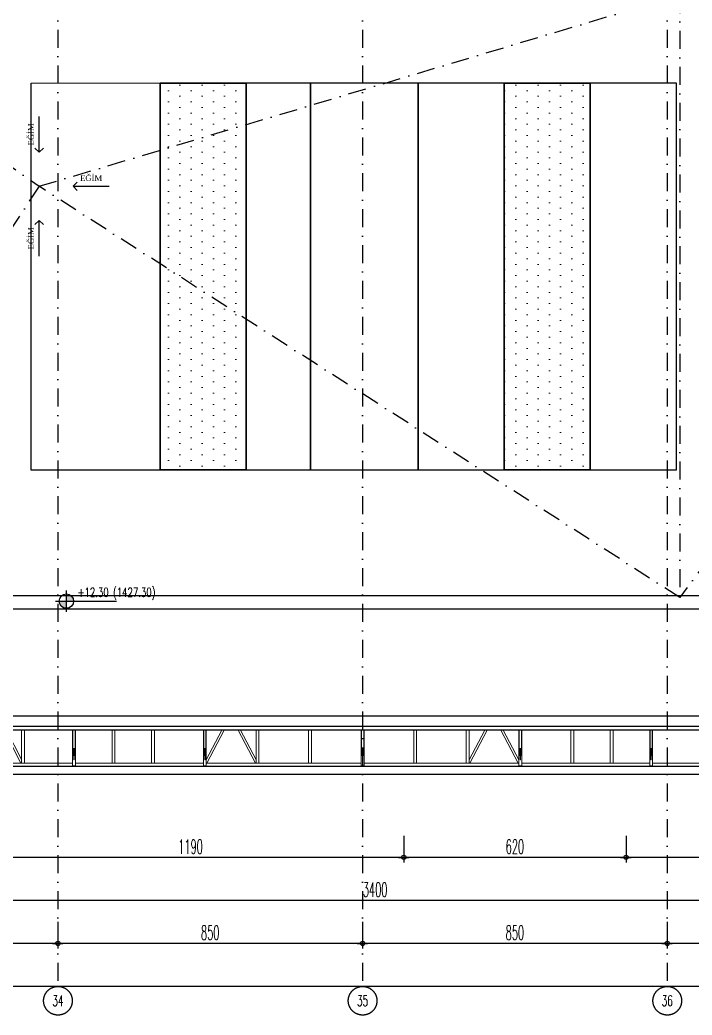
# Model space of a CAD drawing. Header units: millimetres. Extents: x -2755 to 27598, y -1135 to 13405.
# Drawn here: x 16409 to 18284, y -1135 to 1641 of the extents above; entities that cross this region are included whole.
import ezdxf
from ezdxf.enums import TextEntityAlignment as Align
from ezdxf.xclip import XClip

# ---------------------------------------------------------------- set-up
doc = ezdxf.new("R2010")
doc.units = ezdxf.units.MM
doc.header["$LTSCALE"] = 100
doc.linetypes.add('DASHDOT', pattern=[1, 0.5, -0.25, 0, -0.25])
doc.linetypes.add('DASHDOT2', pattern=[0.5, 0.25, -0.125, 0, -0.125])
doc.layers.add('AKS', color=7, linetype='DASHDOT2', transparency=0.8)
for name, color, linetype in [('GOR', 7, 'Continuous'), ('KOLON', 7, 'Continuous'), ('KOT', 7, 'Continuous'), ('OK', 7, 'Continuous'), ('OLCU DIS', 7, 'Continuous'), ('PEYZAJ', 7, 'Continuous')]:
    doc.layers.add(name, color=color, linetype=linetype)
doc.styles.add('olcu', font='romans.shx', dxfattribs={"width": 0.5})
doc.styles.add('YAZI', font='times.ttf')
doc.dimstyles.new('1-200', dxfattribs={"dimtxt": 40, "dimasz": 2, "dimexe": 0, "dimexo": 0, "dimgap": 10, "dimtad": 1, "dimdec": 4, "dimrnd": 0.1, "dimzin": 9, "dimdsep": 46, "dimtxsty": 'olcu', "dimblk1": 'SOL', "dimblk2": 'SAG', "dimsah": 1, "dimcen": 0, "dimse1": 1, "dimse2": 1, "dimclre": 13, "dimadec": 0, "dimazin": 0, "dimtfac": 1, "dimtdec": 4, "dimtix": 1, "dimtmove": 2, "dimatfit": 2, "dimldrblk": 'SOL', "dimfxl": 0, "dimtolj": 1, "dimarcsym": 0})
pattern_1 = [(90, (-20, 71302.746), (-31.25, 15.625), [0, -31.25])]

# ---------------------------------------------------------------- blocks, each defined once
blk = doc.blocks.new('cakil modulasyon')
at = {"lineweight": 0, "ltscale": 100}
h = blk.add_hatch(dxfattribs=at)
h.set_pattern_fill('DOTS', color=0, scale=500, angle=90)
h.set_pattern_definition(pattern_1)
h.paths.add_polyline_path([(16780.4, 1434.6), (17019.6, 1434.6), (17019.6, 355.4), (16780.4, 355.4)])
h = blk.add_hatch(dxfattribs=at)
h.set_pattern_fill('DOTS', color=0, scale=500, angle=90)
h.set_pattern_definition(pattern_1)
h.paths.add_polyline_path([(17740, 1435), (17980, 1435), (17980, 355), (17740, 355)])
at = {"color": 0}
for p, q in [((16780, 1435), (16780, 355)), ((17020, 1435), (17020, 355)), ((17200, 1435), (17200, 355)), ((17500, 1435), (17500, 355)), ((17740, 1435), (17740, 355)), ((17980, 1435), (17980, 355))]:
    blk.add_line(p, q, dxfattribs=at)
for points in [[(16420, 1434.6), (18220, 1435), (18220, 355), (16420, 355)], [(16420, 1434.6), (18220, 1435), (18220, 355), (16420, 355)], [(16420, 1434.6), (16780, 1435), (16780, 355), (16420, 355)], [(16780, 1435), (17020, 1435), (17020, 355), (16780, 355)], [(16780.4, 1434.6), (17019.6, 1434.6), (17019.6, 355.4), (16780.4, 355.4)], [(17020, 1435), (17200, 1435), (17200, 355), (17020, 355)], [(17200, 1435), (17500, 1435), (17500, 355), (17200, 355)], [(17500, 1435), (17740, 1435), (17740, 355), (17500, 355)], [(17740, 1435), (17980, 1435), (17980, 355), (17740, 355)], [(17740.5, 1434.5), (17979.5, 1434.5), (17979.5, 355.5), (17740.5, 355.5)], [(17980, 1435), (18220, 1435), (18220, 355), (17980, 355)]]:
    blk.add_lwpolyline(points, close=True, dxfattribs=at)
blk = doc.blocks.new('cati duzenleme +11.00')
at = {"color": 0}
blk.add_blockref('cakil modulasyon', (-5, -2575), dxfattribs=at)
blk = doc.blocks.new('AKS-D')
at = {"color": 0}
blk.add_circle((0, 0), 0.4, dxfattribs=at)
at = {"color": 0, "style": 'olcu', "width": 0.7}
blk.add_attdef('AKS', text='', height=0.4, dxfattribs=at).set_placement((0, 0), align=Align.MIDDLE_CENTER)
blk = doc.blocks.new('KOT-PL(TEMIZ&KABA)')
at = {"layer": 'KOT', "linetype": 'Continuous', "lineweight": -3}
h = blk.add_hatch(color=7, dxfattribs=at)
h.paths.add_polyline_path([(0, 0), (0.2, 0, 0.414214), (0, 0.2)])
h.paths.add_polyline_path([(0, 0), (-0.2, 0, 0.414214), (0, -0.2)])
at = {"layer": 'KOT', "color": 7, "lineweight": -3}
for p, q in [((0, -0.3), (0, 0.3)), ((-0.3, 0), (1.4, 0))]:
    blk.add_line(p, q, dxfattribs=at)
at = {"layer": 'KOT', "color": 7, "linetype": 'Continuous', "lineweight": -3}
blk.add_circle((0, 0), 0.2, dxfattribs=at)
at = {"layer": 'KOT', "color": 7, "linetype": 'Continuous', "lineweight": -3, "style": 'olcu', "width": 0.7}
for tag, p in [('KOTTEMIZ', (0.31, 0.122)), ('KOTKABA', (0.31, -0.373))]:
    blk.add_attdef(tag, p, '', height=0.25, dxfattribs=at)
blk = doc.blocks.new('TASIYICI SISTEM (2.KAT)')
at = {"layer": 'AKS', "color": 14, "ltscale": 2}
for p, q in [((10635, 1005), (10635, -13375)), ((11485, 1005), (11485, -13375)), ((12335, 1005), (12335, -13375))]:
    blk.add_line(p, q, dxfattribs=at)
ref = blk.add_blockref('AKS-D', (10635, -13415), dxfattribs=dict(at, xscale=100, yscale=100, zscale=100))
ref.add_attrib('AKS', '34', dxfattribs={"layer": '0', "color": 0, "height": 30, "style": 'olcu', "width": 0.6}).set_placement((10635, -13415), align=Align.MIDDLE_CENTER)
ref.add_attrib('AKS', '34', dxfattribs={"layer": '0', "color": 0, "height": 30, "style": 'olcu', "width": 0.6}).set_placement((10635, -13415), align=Align.MIDDLE_CENTER)
ref = blk.add_blockref('AKS-D', (11485, -13415), dxfattribs=dict(at, xscale=100, yscale=100, zscale=100))
ref.add_attrib('AKS', '35', dxfattribs={"layer": '0', "color": 0, "height": 30, "style": 'olcu', "width": 0.6}).set_placement((11485, -13415), align=Align.MIDDLE_CENTER)
ref.add_attrib('AKS', '35', dxfattribs={"layer": '0', "color": 0, "height": 30, "style": 'olcu', "width": 0.6}).set_placement((11485, -13415), align=Align.MIDDLE_CENTER)
ref = blk.add_blockref('AKS-D', (12335, -13415), dxfattribs=dict(at, xscale=100, yscale=100, zscale=100))
ref.add_attrib('AKS', '36', dxfattribs={"layer": '0', "color": 0, "height": 30, "style": 'olcu', "width": 0.6}).set_placement((12335, -13415), align=Align.MIDDLE_CENTER)
ref.add_attrib('AKS', '36', dxfattribs={"layer": '0', "color": 0, "height": 30, "style": 'olcu', "width": 0.6}).set_placement((12335, -13415), align=Align.MIDDLE_CENTER)
at = {"layer": 'KOT'}
ref = blk.add_blockref('KOT-PL(TEMIZ&KABA)', (10658.6, -12300.4), dxfattribs=dict(at, xscale=100, yscale=100, zscale=100))
ref.add_attrib('KOTTEMIZ', '+12.30 (1427.30)', (10689.6, -12288.2), dxfattribs={"color": 7, "linetype": 'Continuous', "lineweight": -3, "height": 25, "style": 'olcu', "width": 0.7})
blk = doc.blocks.new('SOL')
at = {"color": 0}
for p, q in [((0, 30), (0, -7)), ((7.6, 0), (-7, 0))]:
    blk.add_line(p, q, dxfattribs=at)
blk.add_circle((0, 0), 3, dxfattribs=at)
blk = doc.blocks.new('SAG')
at = {"color": 0}
for p, q in [((7.6, 0), (-7, 0)), ((0, -30), (0, 7))]:
    blk.add_line(p, q, dxfattribs=at)
blk.add_circle((0, 0), 3, dxfattribs=at)
blk = doc.blocks.new('*D280')
at = {"layer": 'OLCU DIS', "color": 0, "lineweight": -2, "transparency": 16777216}
blk.add_line((19098, -1055), (-328, -1055), dxfattribs=at)
at = {"layer": 'OLCU DIS', "color": 0, "lineweight": -2, "transparency": 16777216, "xscale": 2, "yscale": 2, "zscale": 2, "rotation": 180}
blk.add_blockref('SAG', (-330, -1055), dxfattribs=at)
at = {"layer": 'OLCU DIS', "color": 0, "lineweight": -2, "transparency": 16777216, "xscale": 2, "yscale": 2, "zscale": 2}
blk.add_blockref('SOL', (19100, -1055), dxfattribs=at)
at = {"layer": 'OLCU DIS', "color": 0, "transparency": 16777216, "insert": (9385, -1025), "char_height": 40, "attachment_point": 5, "style": 'olcu'}
blk.add_mtext('\\A1;19430', dxfattribs=at)
blk = doc.blocks.new('_Open30')
at = {"color": 0, "linetype": 'ByBlock', "lineweight": -2}
for p, q in [((-1, 0.3), (0, 0)), ((0, 0), (-1, -0.3)), ((0, 0), (-1, 0))]:
    blk.add_line(p, q, dxfattribs=at)
blk = doc.blocks.new('*D281')
at = {"layer": 'OLCU DIS', "color": 0, "lineweight": -2, "transparency": 16777216}
blk.add_line((19098, -935), (18217, -935), dxfattribs=at)
at = {"layer": 'OLCU DIS', "color": 0, "lineweight": -2, "transparency": 16777216, "xscale": 2, "yscale": 2, "zscale": 2, "rotation": 180}
blk.add_blockref('SAG', (18215, -935), dxfattribs=at)
at = {"layer": 'OLCU DIS', "color": 0, "lineweight": -2, "transparency": 16777216, "xscale": 2, "yscale": 2, "zscale": 2}
blk.add_blockref('SOL', (19100, -935), dxfattribs=at)
at = {"layer": 'OLCU DIS', "color": 0, "transparency": 16777216, "insert": (18657.5, -905), "char_height": 40, "attachment_point": 5, "style": 'olcu'}
blk.add_mtext('\\A1;885', dxfattribs=at)
blk = doc.blocks.new('*D282')
at = {"layer": 'OLCU DIS', "color": 0, "lineweight": -2, "transparency": 16777216}
blk.add_line((18213, -935), (17367, -935), dxfattribs=at)
at = {"layer": 'OLCU DIS', "color": 0, "lineweight": -2, "transparency": 16777216, "xscale": 2, "yscale": 2, "zscale": 2, "rotation": 180}
blk.add_blockref('SAG', (17365, -935), dxfattribs=at)
at = {"layer": 'OLCU DIS', "color": 0, "lineweight": -2, "transparency": 16777216, "xscale": 2, "yscale": 2, "zscale": 2}
blk.add_blockref('SOL', (18215, -935), dxfattribs=at)
at = {"layer": 'OLCU DIS', "color": 0, "transparency": 16777216, "insert": (17790, -905), "char_height": 40, "attachment_point": 5, "style": 'olcu'}
blk.add_mtext('\\A1;850', dxfattribs=at)
blk = doc.blocks.new('*D283')
at = {"layer": 'OLCU DIS', "color": 0, "lineweight": -2, "transparency": 16777216}
blk.add_line((17363, -935), (16517, -935), dxfattribs=at)
at = {"layer": 'OLCU DIS', "color": 0, "lineweight": -2, "transparency": 16777216, "xscale": 2, "yscale": 2, "zscale": 2, "rotation": 180}
blk.add_blockref('SAG', (16515, -935), dxfattribs=at)
at = {"layer": 'OLCU DIS', "color": 0, "lineweight": -2, "transparency": 16777216, "xscale": 2, "yscale": 2, "zscale": 2}
blk.add_blockref('SOL', (17365, -935), dxfattribs=at)
at = {"layer": 'OLCU DIS', "color": 0, "transparency": 16777216, "insert": (16940, -905), "char_height": 40, "attachment_point": 5, "style": 'olcu'}
blk.add_mtext('\\A1;850', dxfattribs=at)
blk = doc.blocks.new('*D284')
at = {"layer": 'OLCU DIS', "color": 0, "lineweight": -2, "transparency": 16777216}
blk.add_line((16513, -935), (15667, -935), dxfattribs=at)
at = {"layer": 'OLCU DIS', "color": 0, "lineweight": -2, "transparency": 16777216, "xscale": 2, "yscale": 2, "zscale": 2, "rotation": 180}
blk.add_blockref('SAG', (15665, -935), dxfattribs=at)
at = {"layer": 'OLCU DIS', "color": 0, "lineweight": -2, "transparency": 16777216, "xscale": 2, "yscale": 2, "zscale": 2}
blk.add_blockref('SOL', (16515, -935), dxfattribs=at)
at = {"layer": 'OLCU DIS', "color": 0, "transparency": 16777216, "insert": (16090, -905), "char_height": 40, "attachment_point": 5, "style": 'olcu'}
blk.add_mtext('\\A1;850', dxfattribs=at)
blk = doc.blocks.new('*D317')
at = {"layer": 'OLCU DIS', "color": 0, "lineweight": -2, "transparency": 16777216}
blk.add_line((19098, -815), (15702, -815), dxfattribs=at)
at = {"layer": 'OLCU DIS', "color": 0, "lineweight": -2, "transparency": 16777216, "xscale": 2, "yscale": 2, "zscale": 2, "rotation": 180}
blk.add_blockref('SAG', (15700, -815), dxfattribs=at)
at = {"layer": 'OLCU DIS', "color": 0, "lineweight": -2, "transparency": 16777216, "xscale": 2, "yscale": 2, "zscale": 2}
blk.add_blockref('SOL', (19100, -815), dxfattribs=at)
at = {"layer": 'OLCU DIS', "color": 0, "transparency": 16777216, "insert": (17400, -785), "char_height": 40, "attachment_point": 5, "style": 'olcu'}
blk.add_mtext('\\A1;3400', dxfattribs=at)
blk = doc.blocks.new('*D325')
at = {"layer": 'OLCU DIS', "color": 0, "lineweight": -2, "transparency": 16777216}
blk.add_line((19098, -695), (18102, -695), dxfattribs=at)
at = {"layer": 'OLCU DIS', "color": 0, "lineweight": -2, "transparency": 16777216, "xscale": 2, "yscale": 2, "zscale": 2, "rotation": 180}
blk.add_blockref('SAG', (18100, -695), dxfattribs=at)
at = {"layer": 'OLCU DIS', "color": 0, "lineweight": -2, "transparency": 16777216, "xscale": 2, "yscale": 2, "zscale": 2}
blk.add_blockref('SOL', (19100, -695), dxfattribs=at)
at = {"layer": 'OLCU DIS', "color": 0, "transparency": 16777216, "insert": (18600, -665), "char_height": 40, "attachment_point": 5, "style": 'olcu'}
blk.add_mtext('\\A1;1000', dxfattribs=at)
blk = doc.blocks.new('*D436')
at = {"layer": 'OLCU DIS', "color": 0, "lineweight": -2, "transparency": 16777216}
blk.add_line((18098, -695), (17482, -695), dxfattribs=at)
at = {"layer": 'OLCU DIS', "color": 0, "lineweight": -2, "transparency": 16777216, "xscale": 2, "yscale": 2, "zscale": 2, "rotation": 180}
blk.add_blockref('SAG', (17480, -695), dxfattribs=at)
at = {"layer": 'OLCU DIS', "color": 0, "lineweight": -2, "transparency": 16777216, "xscale": 2, "yscale": 2, "zscale": 2}
blk.add_blockref('SOL', (18100, -695), dxfattribs=at)
at = {"layer": 'OLCU DIS', "color": 0, "transparency": 16777216, "insert": (17790, -665), "char_height": 40, "attachment_point": 5, "style": 'olcu'}
blk.add_mtext('\\A1;620', dxfattribs=at)
blk = doc.blocks.new('*D437')
at = {"layer": 'OLCU DIS', "color": 0, "lineweight": -2, "transparency": 16777216}
blk.add_line((17478, -695), (16292, -695), dxfattribs=at)
at = {"layer": 'OLCU DIS', "color": 0, "lineweight": -2, "transparency": 16777216, "xscale": 2, "yscale": 2, "zscale": 2, "rotation": 180}
blk.add_blockref('SAG', (16290, -695), dxfattribs=at)
at = {"layer": 'OLCU DIS', "color": 0, "lineweight": -2, "transparency": 16777216, "xscale": 2, "yscale": 2, "zscale": 2}
blk.add_blockref('SOL', (17480, -695), dxfattribs=at)
at = {"layer": 'OLCU DIS', "color": 0, "transparency": 16777216, "insert": (16885, -665), "char_height": 40, "attachment_point": 5, "style": 'olcu'}
blk.add_mtext('\\A1;1190', dxfattribs=at)
blk = doc.blocks.new('*U161')
at = {"color": 0, "ltscale": 200}
for points in [[(50, 0), (-50, 0)], [(50, 0), (38.5, 11.8)], [(50, 0), (38.5, -11.8)]]:
    blk.add_lwpolyline(points, dxfattribs=at)
at = {"color": 0, "linetype": 'ByBlock', "style": 'YAZI'}
blk.add_attdef('EGIM', text='', height=16, rotation=180, dxfattribs=at).set_placement((0, -15), align=Align.CENTER)
blk = doc.blocks.new('*U162')
at = {"color": 0, "ltscale": 200}
for points in [[(-50, 0), (-38.5, 11.8)], [(50, 0), (-50, 0)], [(-50, 0), (-38.5, -11.8)]]:
    blk.add_lwpolyline(points, dxfattribs=at)
at = {"color": 0, "linetype": 'ByBlock', "style": 'YAZI'}
blk.add_attdef('EGIM', text='', height=16, rotation=180, dxfattribs=at).set_placement((0, -15), align=Align.CENTER)
blk = doc.blocks.new('ewreewr')
at = {"layer": 'OK', "color": 252}
for name, p, rotation in [('*U161', (0, 145), 270), ('*U162', (-145, 0), 180), ('*U161', (145, 0), 180), ('*U162', (0, -145), 270)]:
    blk.add_blockref(name, p, dxfattribs=dict(at, rotation=rotation)).add_auto_attribs({'EGIM': 'EĞİM'})
blk = doc.blocks.new('SACAK ACIL ERISKIN')
at = {"color": 0, "linetype": 'ByBlock', "lineweight": 0}
for p, q in [((-1801.5, -442.6), (-1801.5, -134)), ((-1793.5, -442.6), (-1793.5, -134)), ((-1659, -450), (-1659, -134)), ((-1651, -450), (-1651, -134)), ((-1549, -442.6), (-1549, -134)), ((-1541, -442.6), (-1541, -134)), ((-1439, -442.6), (-1439, -134)), ((-1431, -442.6), (-1431, -134)), ((-1294, -450), (-1294, -134)), ((-1286, -450), (-1286, -134)), ((-1147.3, -442.6), (-1147.3, -134)), ((-1139.3, -442.6), (-1139.3, -134)), ((-1000.7, -442.6), (-1000.7, -134)), ((-992.7, -442.6), (-992.7, -134)), ((-854, -450), (-854, -134)), ((-846, -450), (-846, -134)), ((-707.3, -442.6), (-707.3, -134)), ((-699.3, -442.6), (-699.3, -134)), ((-560.7, -442.6), (-560.7, -134)), ((-552.7, -442.6), (-552.7, -134)), ((-414, -450), (-414, -134)), ((-406, -450), (-406, -134)), ((-269, -442.6), (-269, -134)), ((-261, -442.6), (-261, -134)), ((-159, -442.6), (-159, -134)), ((-151, -442.6), (-151, -134)), ((-49, -450), (-49, -134)), ((-41, -450), (-41, -134)), ((-1658, -419.8), (-1658, -154.9)), ((-1652, -419.8), (-1652, -154.9)), ((-1293, -419.8), (-1293, -154.9)), ((-1287, -419.8), (-1287, -154.9)), ((-853, -419.8), (-853, -154.9)), ((-847, -419.8), (-847, -154.9)), ((-413, -419.8), (-413, -154.9)), ((-407, -419.8), (-407, -154.9)), ((-48, -419.8), (-48, -154.9)), ((-42, -419.8), (-42, -154.9)), ((-1868.7, -313.7), (-1803.1, -442.6)), ((-1801.5, -432.4), (-1865.4, -307)), ((-1286, -432.8), (-1220.1, -307)), ((-1284.3, -442.6), (-1216.7, -313.5)), ((-1149, -442.6), (-1216.7, -313.5)), ((-1213.3, -307), (-1147.3, -432.8)), ((-552.7, -432.8), (-486.7, -307)), ((-551, -442.6), (-483.3, -313.5)), ((-415.7, -442.6), (-483.3, -313.5)), ((-414, -432.8), (-479.9, -307)), ((-1655.5, -400.8), (-1655.4, -400.8)), ((-1655.5, -420.9), (-1655.5, -400.8)), ((-1655.4, -433.1), (-1655.4, -400.4)), ((-1655.4, -401.1), (-1654.6, -401.1)), ((-1655.4, -404.4), (-1654.6, -404.4)), ((-1655.4, -415.1), (-1654.6, -415.1)), ((-1654.6, -433.1), (-1654.6, -400.4)), ((-1654.6, -400.8), (-1654.5, -400.8)), ((-1654.5, -420.9), (-1654.5, -400.8)), ((-1290.5, -400.8), (-1290.4, -400.8)), ((-1290.5, -420.9), (-1290.5, -400.8)), ((-1290.4, -433.1), (-1290.4, -400.4)), ((-1290.4, -401.1), (-1289.6, -401.1)), ((-1290.4, -404.4), (-1289.6, -404.4)), ((-1290.4, -415.1), (-1289.6, -415.1)), ((-1289.6, -433.1), (-1289.6, -400.4)), ((-1289.6, -400.8), (-1289.5, -400.8)), ((-1289.5, -420.9), (-1289.5, -400.8)), ((-850.5, -400.8), (-850.4, -400.8)), ((-850.5, -420.9), (-850.5, -400.8)), ((-850.4, -433.1), (-850.4, -400.4)), ((-850.4, -401.1), (-849.6, -401.1)), ((-850.4, -404.4), (-849.6, -404.4)), ((-850.4, -415.1), (-849.6, -415.1)), ((-849.6, -433.1), (-849.6, -400.4)), ((-849.6, -400.8), (-849.5, -400.8)), ((-849.5, -420.9), (-849.5, -400.8)), ((-410.5, -400.8), (-410.4, -400.8)), ((-410.5, -420.9), (-410.5, -400.8)), ((-410.4, -433.1), (-410.4, -400.4)), ((-410.4, -401.1), (-409.6, -401.1)), ((-410.4, -404.4), (-409.6, -404.4)), ((-410.4, -415.1), (-409.6, -415.1)), ((-409.6, -433.1), (-409.6, -400.4)), ((-409.6, -400.8), (-409.5, -400.8)), ((-409.5, -420.9), (-409.5, -400.8)), ((-45.5, -400.8), (-45.4, -400.8)), ((-45.5, -420.9), (-45.5, -400.8)), ((-45.4, -433.1), (-45.4, -400.4)), ((-45.4, -401.1), (-44.6, -401.1)), ((-45.4, -404.4), (-44.6, -404.4)), ((-45.4, -415.1), (-44.6, -415.1)), ((-44.6, -433.1), (-44.6, -400.4)), ((-44.6, -400.8), (-44.5, -400.8)), ((-44.5, -420.9), (-44.5, -400.8)), ((-1659, -442.6), (-1936, -442.6)), ((-1801.5, -442.6), (-1793.5, -442.6)), ((-1659, -451.3), (-1659, -442.6)), ((-1658, -419.8), (-1657.8, -420.2)), ((-1657.8, -420.2), (-1657.1, -420.6)), ((-1657.1, -420.6), (-1656.2, -420.8)), ((-1656.2, -420.8), (-1655.5, -420.9)), ((-1655.4, -431.1), (-1654.6, -431.1)), ((-1655.4, -432.6), (-1654.6, -432.6)), ((-1654.6, -433.1), (-1655.4, -433.1)), ((-1654.5, -420.9), (-1653.8, -420.8)), ((-1653.8, -420.8), (-1652.9, -420.6)), ((-1652.9, -420.6), (-1652.2, -420.2)), ((-1652.2, -420.2), (-1652, -419.8)), ((-1294, -442.6), (-1651, -442.6)), ((-1651, -451.3), (-1651, -442.6)), ((-1549, -442.6), (-1541, -442.6)), ((-1439, -442.6), (-1431, -442.6)), ((-1294, -451.3), (-1294, -442.6)), ((-1293, -419.8), (-1292.8, -420.2)), ((-1292.8, -420.2), (-1292.1, -420.6)), ((-1292.1, -420.6), (-1291.2, -420.8)), ((-1291.2, -420.8), (-1290.5, -420.9)), ((-1290.4, -431.1), (-1289.6, -431.1)), ((-1290.4, -432.6), (-1289.6, -432.6)), ((-1289.6, -433.1), (-1290.4, -433.1)), ((-1289.5, -420.9), (-1288.8, -420.8)), ((-1288.8, -420.8), (-1287.9, -420.6)), ((-1287.9, -420.6), (-1287.2, -420.2)), ((-1287.2, -420.2), (-1287, -419.8)), ((-854, -442.6), (-1286, -442.6)), ((-1286, -451.3), (-1286, -442.6)), ((-1147.3, -442.6), (-1139.3, -442.6)), ((-1000.7, -442.6), (-992.7, -442.6)), ((-854, -451.3), (-854, -442.6)), ((-853, -419.8), (-852.8, -420.2)), ((-852.8, -420.2), (-852.1, -420.6)), ((-852.1, -420.6), (-851.2, -420.8)), ((-851.2, -420.8), (-850.5, -420.9)), ((-850.4, -431.1), (-849.6, -431.1)), ((-850.4, -432.6), (-849.6, -432.6)), ((-849.6, -433.1), (-850.4, -433.1)), ((-849.5, -420.9), (-848.8, -420.8)), ((-848.8, -420.8), (-847.9, -420.6)), ((-847.9, -420.6), (-847.2, -420.2)), ((-847.2, -420.2), (-847, -419.8)), ((-414, -442.6), (-846, -442.6)), ((-846, -451.3), (-846, -442.6)), ((-707.3, -442.6), (-699.3, -442.6)), ((-560.7, -442.6), (-552.7, -442.6)), ((-414, -451.3), (-414, -442.6)), ((-413, -419.8), (-412.8, -420.2)), ((-412.8, -420.2), (-412.1, -420.6)), ((-412.1, -420.6), (-411.2, -420.8)), ((-411.2, -420.8), (-410.5, -420.9)), ((-410.4, -431.1), (-409.6, -431.1)), ((-410.4, -432.6), (-409.6, -432.6)), ((-409.6, -433.1), (-410.4, -433.1)), ((-409.5, -420.9), (-408.8, -420.8)), ((-408.8, -420.8), (-407.9, -420.6)), ((-407.9, -420.6), (-407.2, -420.2)), ((-407.2, -420.2), (-407, -419.8)), ((-49, -442.6), (-406, -442.6)), ((-406, -451.3), (-406, -442.6)), ((-269, -442.6), (-261, -442.6)), ((-159, -442.6), (-151, -442.6)), ((-49, -451.3), (-49, -442.6)), ((-48, -419.8), (-47.8, -420.2)), ((-47.8, -420.2), (-47.1, -420.6)), ((-47.1, -420.6), (-46.2, -420.8)), ((-46.2, -420.8), (-45.5, -420.9)), ((-45.4, -431.1), (-44.6, -431.1)), ((-45.4, -432.6), (-44.6, -432.6)), ((-44.6, -433.1), (-45.4, -433.1)), ((-44.5, -420.9), (-43.8, -420.8)), ((-43.8, -420.8), (-42.9, -420.6)), ((-42.9, -420.6), (-42.2, -420.2)), ((-42.2, -420.2), (-42, -419.8)), ((236, -442.6), (-41, -442.6)), ((-41, -451.3), (-41, -442.6)), ((-1936, -450.5), (-1659, -450.5)), ((-1659, -451.3), (-1936, -451.3)), ((-1659, -450), (-1651, -450)), ((-1659, -450.8), (-1658.7, -450.8)), ((-1651.3, -450.1), (-1658.7, -450.1)), ((-1658.7, -450.1), (-1658.7, -451.3)), ((-1658.7, -450.6), (-1651.3, -450.6)), ((-1658.7, -451.3), (-1651.3, -451.3)), ((-1651.3, -451.3), (-1651.3, -450.1)), ((-1651.3, -450.8), (-1651, -450.8)), ((-1651, -450.5), (-1294, -450.5)), ((-1294, -451.3), (-1651, -451.3)), ((-1294, -450), (-1286, -450)), ((-1294, -450.8), (-1293.7, -450.8)), ((-1286.3, -450.1), (-1293.7, -450.1)), ((-1293.7, -450.1), (-1293.7, -451.3)), ((-1293.7, -450.6), (-1286.3, -450.6)), ((-1293.7, -451.3), (-1286.3, -451.3)), ((-1286.3, -451.3), (-1286.3, -450.1)), ((-1286.3, -450.8), (-1286, -450.8)), ((-1286, -450.5), (-854, -450.5)), ((-854, -451.3), (-1286, -451.3)), ((-854, -450), (-846, -450)), ((-854, -450.8), (-853.7, -450.8)), ((-846.3, -450.1), (-853.7, -450.1)), ((-853.7, -450.1), (-853.7, -451.3)), ((-853.7, -450.6), (-846.3, -450.6)), ((-853.7, -451.3), (-846.3, -451.3)), ((-846.3, -451.3), (-846.3, -450.1)), ((-846.3, -450.8), (-846, -450.8)), ((-846, -450.5), (-414, -450.5)), ((-414, -451.3), (-846, -451.3)), ((-414, -450), (-406, -450)), ((-414, -450.8), (-413.7, -450.8)), ((-406.3, -450.1), (-413.7, -450.1)), ((-413.7, -450.1), (-413.7, -451.3)), ((-413.7, -450.6), (-406.3, -450.6)), ((-413.7, -451.3), (-406.3, -451.3)), ((-406.3, -451.3), (-406.3, -450.1)), ((-406.3, -450.8), (-406, -450.8)), ((-406, -450.5), (-49, -450.5)), ((-49, -451.3), (-406, -451.3)), ((-49, -450), (-41, -450)), ((-49, -450.8), (-48.7, -450.8)), ((-41.3, -450.1), (-48.7, -450.1)), ((-48.7, -450.1), (-48.7, -451.3)), ((-48.7, -450.6), (-41.3, -450.6)), ((-48.7, -451.3), (-41.3, -451.3)), ((-41.3, -451.3), (-41.3, -450.1)), ((-41.3, -450.8), (-41, -450.8)), ((-41, -450.5), (236, -450.5)), ((236, -451.3), (-41, -451.3))]:
    blk.add_line(p, q, dxfattribs=at)

msp = doc.modelspace()

# ---------------------------------------------------------------- linework, layer by layer
at = {"layer": 'GOR', "color": 30}
for points in [[(-112, 4713), (-112, 4568.00004), (4328, 4568.00004), (4328, 2642.00004), (-12, 2642.00004), (-12, -1.99996), (4308, -2.00008), (4308, -121.99993), (5770.5332, -121.99997), (6128.48329, 498.00003), (7871.51671, 498.00003), (8229.4668, -121.99996), (9692, -121.99996), (9692, -1.99979), (13548.00349, -1.99983), (13548.00349, -1.99989), (14832, -1.99988), (14832, -1.99983), (20622, -1.99991), (20622, 6042.00009), (19112, 6041.99996)], [(10320, 1970.00007), (10320, 35.0002), (13584.99273, 35.00017), (13584.99273, 35.00011), (14795, 35.00012), (14795, 35.00017), (20585, 35.00009), (20585, 6005.00009), (19112, 6005.00009)]]:
    msp.add_lwpolyline(points, dxfattribs=at)
at = {"layer": 'GOR', "color": 16}
msp.add_lwpolyline([(15570, -299.99996), (19160, -299.99996), (19160, -329.99996), (15570, -329.99996)], close=True, dxfattribs=at)
at = {"layer": 'OK', "color": 252, "linetype": 'DASHDOT'}
msp.add_line((18250, 1710.00004), (18250, 30.00011), dxfattribs=at)
for points in [[(15699.99999, 1710.00009), (16462.7923, 1176.64456), (18250, 1710.00004)], [(18250, 30.00011), (16462.79122, 1176.64425), (15699.99994, 30.00014)], [(19113.6517, 1176.74333), (18250, 30.00011)]]:
    msp.add_lwpolyline(points, dxfattribs=at)

# ---------------------------------------------------------------- block references
at = {"layer": 'GOR', "color": 16}
ref = msp.add_blockref('SACAK ACIL ERISKIN', (18215, 10.00002), dxfattribs=at)
XClip(ref).set_block_clipping_path([(-2075.780113522, -473.4456452745), (398.2890948031, -350.000015421)])
at = {"layer": 'KOLON', "color": 4}
msp.add_blockref('TASIYICI SISTEM (2.KAT)', (5880, 12320.00009), dxfattribs=at)
at = {"layer": 'OK', "color": 252}
msp.add_blockref('ewreewr', (16462.56597, 1176.59141), dxfattribs=at)
at = {"layer": 'PEYZAJ', "color": 56}
msp.add_blockref('cati duzenleme +11.00', (25, 2605.00004), dxfattribs=at)

# ---------------------------------------------------------------- dimensions: what is measured, and where the dimension line sits
at = {"layer": 'OLCU DIS'}
for base, p1, p2, picture, middle in [((-330, -1054.99996), (19099.99997, 4260.00009), (-330, 5885.00007), '*D280', (9384.99998, -1024.99996)), ((16290, -694.99996), (17480, 4479.99983), (16290, 4479.99999), '*D437', (16885, -664.99996)), ((17480, -694.99996), (18100, 4479.99983), (17480, 4479.99983), '*D436', (17790, -664.99996)), ((18100, -694.99996), (19099.99997, 4260.00009), (18100, 4479.99983), '*D325', (18599.99998, -664.99996)), ((15700, -814.99996), (19099.99997, 4260.00009), (15700, 4260.00009), '*D317', (17399.99998, -784.99996)), ((17365, -934.99996), (18215, 4260.00009), (17365, -934.99996), '*D282', (17790, -904.99996)), ((18215, -934.99996), (19100, 4260.00009), (18215, 4260.00009), '*D281', (18657.5, -904.99996)), ((15665, -934.99996), (16515, -934.99996), (15665, -934.99996), '*D284', (16090, -904.99996)), ((16515, -934.99996), (17365, -934.99996), (16515, -934.99996), '*D283', (16940, -904.99996))]:
    dim = msp.add_linear_dim(base=base, p1=p1, p2=p2, dimstyle='1-200', override={"dimldrblk": 'Open30'}, dxfattribs=at)
    dim.commit()
    dim.dimension.update_dxf_attribs({"geometry": picture, "text_midpoint": middle})

doc.saveas('drawing.dxf')
